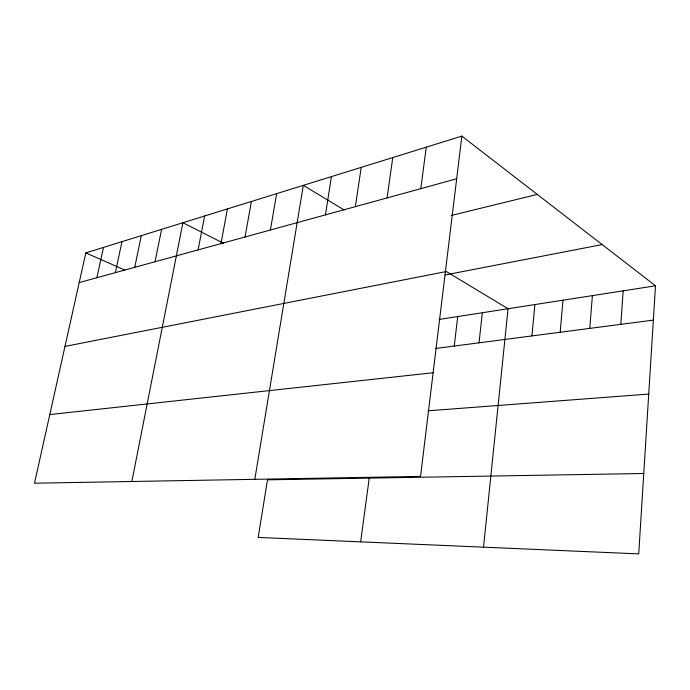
<?xml version="1.0" encoding="UTF-8"?>
<svg xmlns="http://www.w3.org/2000/svg" width="690" height="690" viewBox="0 0 690 690"><rect width="100%" height="100%" fill="white"/><g stroke="black" fill="none" stroke-linecap="round" stroke-linejoin="round"><path stroke-width="1.03" d="M461.86 136.111L420.546 476.411L34.5 483.207L85.827 252.885L461.86 136.111L655.5 285.815L638.733 553.889L258.181 537.424L267.487 479.826L643.761 473.487M620.802 324.352L623.191 290.835M589.778 328.388L592.391 295.622M560.185 332.244L562.997 300.193M531.912 335.927L534.914 304.557M483.526 547.17L508.056 308.732L445.835 271.239M479.033 342.818L482.336 312.734M454.261 346.044L457.694 316.563M420.805 188.663L426.248 147.168M360.629 541.857L369.228 478.11M387.09 197.935L392.765 157.562M355.359 206.655L361.215 167.359M325.421 214.892L331.45 176.606M254.8 479.326L303.307 185.351L344.267 210.036M270.394 230.02L276.656 193.623M245.036 236.989L251.393 201.471M220.981 243.605L227.415 208.915M198.116 249.892L204.611 215.996M131.859 481.491L182.902 222.741L223.491 243.242M155.034 261.734L161.607 229.356M134.722 267.323L141.321 235.652M115.359 272.645L121.966 241.664M96.867 277.734L103.491 247.399M79.203 282.589L456.677 178.796M451.26 215.444L537.286 194.425M64.981 346.406L445.395 271.713M445.102 274.974L602.154 244.579M439.202 319.436L655.5 285.815M435.675 348.467L653.352 320.108M49.792 414.569L433.13 372.747M428.102 410.791L648.729 394.068M85.827 252.885L124.743 270.031"/></g></svg>
